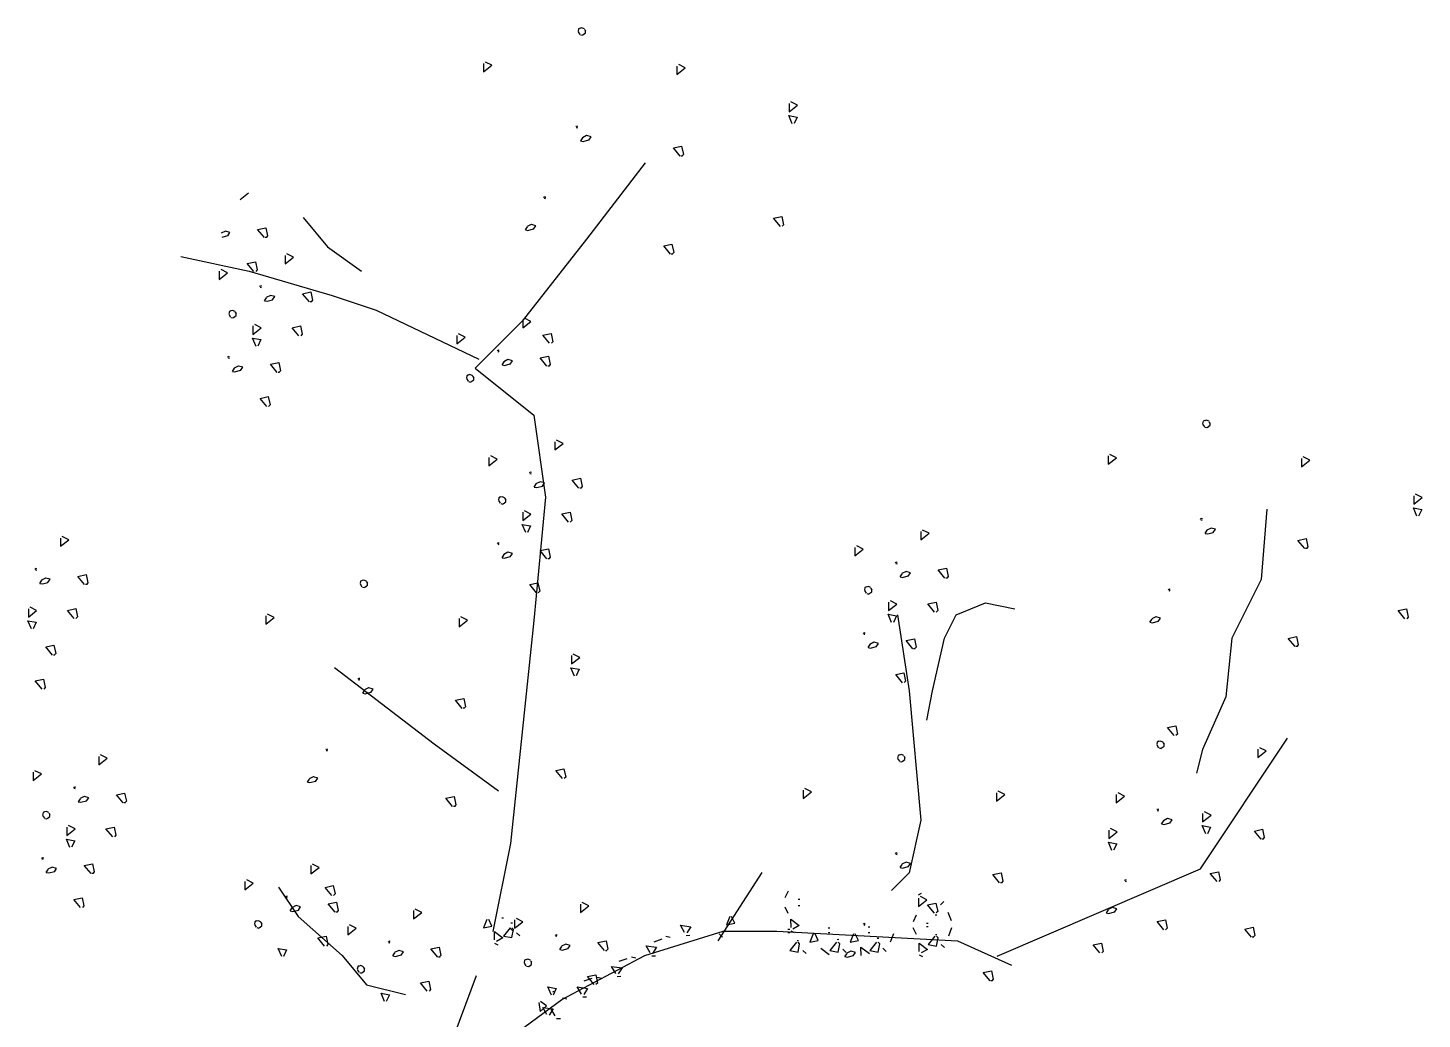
# Model space of a CAD drawing. Extents: x -1.78 to 1.64, y 0 to 4.33.
# Drawn here: x -0.104 to 1.635, y 2.911 to 4.147 of the extents above; entities that cross this region are included whole.
import ezdxf

# ---------------------------------------------------------------- set-up
doc = ezdxf.new("R2010")
doc.units = 0
doc.header["$MEASUREMENT"] = 0

msp = doc.modelspace()

# ---------------------------------------------------------------- linework, layer by layer
for p, q in [((0.5833, 4.1459), (0.5826, 4.1427)), ((0.5826, 4.1424), (0.5849, 4.1389)), ((0.5852, 4.1469), (0.5833, 4.1459)), ((0.5871, 4.1472), (0.5852, 4.1465)), ((0.5906, 4.1459), (0.5871, 4.1472)), ((0.5884, 4.1383), (0.5919, 4.1408)), ((0.5922, 4.1434), (0.5906, 4.1453)), ((0.5919, 4.1408), (0.5919, 4.1434)), ((0.5855, 4.1386), (0.588, 4.1379)), ((0.4753, 4.1005), (0.4671, 4.1046)), ((0.4649, 4.1027), (0.4649, 4.0923)), ((0.4649, 4.0923), (0.4753, 4.1005)), ((0.706, 4.0995), (0.706, 4.0891)), ((0.706, 4.0891), (0.7164, 4.0973)), ((0.7164, 4.0973), (0.7082, 4.1014)), ((0.846, 4.0529), (0.846, 4.0425)), ((0.8564, 4.0507), (0.8482, 4.0548)), ((0.8499, 4.0276), (0.8455, 4.0379)), ((0.8455, 4.0379), (0.856, 4.0359)), ((0.846, 4.0425), (0.8564, 4.0507)), ((0.856, 4.0359), (0.8521, 4.0277)), ((0.5804, 4.0245), (0.5798, 4.0236)), ((0.5804, 4.023), (0.582, 4.0226)), ((0.5823, 4.0242), (0.581, 4.0245)), ((0.582, 4.0233), (0.582, 4.0236)), ((0.588, 4.0099), (0.5855, 4.0061)), ((0.5858, 4.0061), (0.589, 4.0055)), ((0.5931, 4.0128), (0.588, 4.0102)), ((0.589, 4.0055), (0.596, 4.0074)), ((0.5988, 4.0112), (0.5934, 4.0128)), ((0.596, 4.0071), (0.5988, 4.0112)), ((0.7015, 3.9974), (0.7118, 3.9995)), ((0.71, 3.9872), (0.7015, 3.9974)), ((0.711, 3.9876), (0.7128, 3.9876)), ((0.7118, 3.9995), (0.714, 3.9892)), ((0.714, 3.9892), (0.7122, 3.9873)), ((0.6664, 3.979), (0.5933, 3.8838)), ((0.1612, 3.9332), (0.1716, 3.9413)), ((0.5404, 3.9364), (0.5397, 3.9354)), ((0.5404, 3.9348), (0.5419, 3.9345)), ((0.5423, 3.9361), (0.541, 3.9364)), ((0.5419, 3.9351), (0.5419, 3.9354)), ((0.183, 3.8957), (0.1933, 3.8979)), ((0.1914, 3.8856), (0.183, 3.8957)), ((0.1933, 3.8979), (0.1955, 3.8876)), ((0.2396, 3.9108), (0.27, 3.8742)), ((0.5191, 3.899), (0.5166, 3.8952)), ((0.5242, 3.9019), (0.5191, 3.8993)), ((0.5201, 3.8946), (0.527, 3.8965)), ((0.5299, 3.9003), (0.5245, 3.9019)), ((0.527, 3.8961), (0.5299, 3.9003)), ((0.8266, 3.9098), (0.8369, 3.9119)), ((0.835, 3.8996), (0.8266, 3.9098)), ((0.8369, 3.9119), (0.839, 3.9016)), ((0.839, 3.9016), (0.8372, 3.8997)), ((0.1428, 3.8936), (0.1377, 3.8911)), ((0.1387, 3.8863), (0.1457, 3.8882)), ((0.1485, 3.892), (0.1431, 3.8936)), ((0.1457, 3.8879), (0.1485, 3.892)), ((0.1924, 3.886), (0.1943, 3.886)), ((0.1955, 3.8876), (0.1936, 3.8856)), ((0.5933, 3.8838), (0.5128, 3.7813)), ((0.5169, 3.8952), (0.5201, 3.8946)), ((0.0873, 3.862), (0.1726, 3.8437)), ((0.2173, 3.8634), (0.2173, 3.853)), ((0.2173, 3.853), (0.2276, 3.8612)), ((0.2276, 3.8612), (0.2195, 3.8653)), ((0.27, 3.8742), (0.3127, 3.8437)), ((0.6895, 3.8751), (0.6998, 3.8772)), ((0.6979, 3.8649), (0.6895, 3.8751)), ((0.6989, 3.8653), (0.7008, 3.8653)), ((0.6998, 3.8772), (0.702, 3.8669)), ((0.702, 3.8669), (0.7001, 3.865)), ((0.1352, 3.8437), (0.1352, 3.8333)), ((0.1456, 3.8415), (0.1374, 3.8456)), ((0.17, 3.8533), (0.1803, 3.8555)), ((0.1784, 3.8432), (0.17, 3.8533)), ((0.1726, 3.8437), (0.2761, 3.8132)), ((0.1803, 3.8555), (0.1824, 3.8452)), ((0.1824, 3.8452), (0.1806, 3.8432)), ((0.1352, 3.8333), (0.1456, 3.8415)), ((0.1862, 3.8253), (0.1855, 3.8243)), ((0.1862, 3.8237), (0.1878, 3.8234)), ((0.1881, 3.825), (0.1868, 3.8253)), ((0.1878, 3.824), (0.1878, 3.8243)), ((0.1938, 3.8106), (0.1913, 3.8068)), ((0.1989, 3.8135), (0.1938, 3.811)), ((0.2046, 3.8119), (0.1992, 3.8135)), ((0.2017, 3.8078), (0.2046, 3.8119)), ((0.239, 3.8156), (0.2494, 3.8178)), ((0.2475, 3.8054), (0.239, 3.8156)), ((0.2494, 3.8178), (0.2515, 3.8074)), ((0.2761, 3.8132), (0.331, 3.7949)), ((0.1477, 3.7935), (0.147, 3.7903)), ((0.1496, 3.7944), (0.1477, 3.7935)), ((0.1515, 3.7947), (0.1496, 3.7941)), ((0.155, 3.7935), (0.1515, 3.7947)), ((0.1566, 3.7909), (0.155, 3.7928)), ((0.1916, 3.8068), (0.1947, 3.8062)), ((0.1947, 3.8062), (0.2017, 3.8081)), ((0.2485, 3.8059), (0.2504, 3.8059)), ((0.2515, 3.8074), (0.2497, 3.8055)), ((0.331, 3.7949), (0.4589, 3.734)), ((0.147, 3.79), (0.1493, 3.7865)), ((0.1499, 3.7861), (0.1524, 3.7855)), ((0.1527, 3.7858), (0.1562, 3.7884)), ((0.1562, 3.7884), (0.1562, 3.7909)), ((0.1772, 3.7753), (0.1772, 3.7649)), ((0.1876, 3.7731), (0.1794, 3.7772)), ((0.226, 3.7732), (0.2363, 3.7754)), ((0.2363, 3.7754), (0.2385, 3.765)), ((0.5128, 3.7813), (0.4543, 3.7227)), ((0.5136, 3.7833), (0.5136, 3.7729)), ((0.5136, 3.7729), (0.5239, 3.7811)), ((0.5239, 3.7811), (0.5158, 3.7852)), ((0.1811, 3.7499), (0.1767, 3.7602)), ((0.1767, 3.7602), (0.1871, 3.7583)), ((0.1772, 3.7649), (0.1876, 3.7731)), ((0.1871, 3.7583), (0.1833, 3.75)), ((0.2345, 3.763), (0.226, 3.7732)), ((0.2385, 3.765), (0.2367, 3.7631)), ((0.4315, 3.7636), (0.4315, 3.7532)), ((0.4315, 3.7532), (0.4418, 3.7613)), ((0.4418, 3.7613), (0.4337, 3.7654)), ((0.5388, 3.7639), (0.5491, 3.7661)), ((0.5472, 3.7537), (0.5388, 3.7639)), ((0.5491, 3.7661), (0.5513, 3.7557)), ((0.4825, 3.7451), (0.4818, 3.7442)), ((0.4825, 3.7435), (0.484, 3.7432)), ((0.4844, 3.7448), (0.4831, 3.7451)), ((0.484, 3.7439), (0.484, 3.7442)), ((0.5513, 3.7557), (0.5494, 3.7538)), ((0.1461, 3.7371), (0.1455, 3.7362)), ((0.1461, 3.7355), (0.1477, 3.7352)), ((0.148, 3.7368), (0.1468, 3.7371)), ((0.1477, 3.7359), (0.1477, 3.7362)), ((0.1538, 3.7225), (0.1512, 3.7187)), ((0.1588, 3.7254), (0.1538, 3.7228)), ((0.1646, 3.7238), (0.1592, 3.7254)), ((0.1617, 3.7196), (0.1646, 3.7238)), ((0.199, 3.7275), (0.2093, 3.7296)), ((0.2074, 3.7173), (0.199, 3.7275)), ((0.2093, 3.7296), (0.2115, 3.7193)), ((0.4543, 3.7227), (0.5274, 3.6642)), ((0.4901, 3.7305), (0.4875, 3.7267)), ((0.4879, 3.7267), (0.491, 3.7261)), ((0.4952, 3.7334), (0.4901, 3.7308)), ((0.491, 3.7261), (0.498, 3.728)), ((0.5009, 3.7318), (0.4955, 3.7334)), ((0.498, 3.7276), (0.5009, 3.7318)), ((0.5353, 3.7355), (0.5457, 3.7376)), ((0.5438, 3.7253), (0.5353, 3.7355)), ((0.5448, 3.7257), (0.5466, 3.7257)), ((0.5457, 3.7376), (0.5478, 3.7273)), ((0.5478, 3.7273), (0.546, 3.7254)), ((0.1515, 3.7187), (0.1547, 3.718)), ((0.1547, 3.718), (0.1617, 3.72)), ((0.2084, 3.7177), (0.2103, 3.7177)), ((0.2115, 3.7193), (0.2096, 3.7174)), ((0.444, 3.7133), (0.4433, 3.7101)), ((0.4433, 3.7098), (0.4455, 3.7063)), ((0.4459, 3.7143), (0.444, 3.7133)), ((0.4478, 3.7146), (0.4459, 3.714)), ((0.4462, 3.706), (0.4487, 3.7054)), ((0.4513, 3.7133), (0.4478, 3.7146)), ((0.449, 3.7057), (0.4525, 3.7082)), ((0.4529, 3.7108), (0.4513, 3.7127)), ((0.4525, 3.7082), (0.4525, 3.7108)), ((0.186, 3.685), (0.1963, 3.6872)), ((0.1963, 3.6872), (0.1985, 3.6769)), ((0.1944, 3.6749), (0.186, 3.685)), ((0.1985, 3.6769), (0.1966, 3.6749)), ((0.5274, 3.6642), (0.5421, 3.5617)), ((1.3623, 3.6564), (1.3616, 3.6533)), ((1.3616, 3.6529), (1.3639, 3.6494)), ((1.3642, 3.6574), (1.3623, 3.6564)), ((1.3661, 3.6577), (1.3642, 3.6571)), ((1.3696, 3.6564), (1.3661, 3.6577)), ((1.3712, 3.6539), (1.3696, 3.6558)), ((1.3709, 3.6514), (1.3709, 3.6539)), ((1.3645, 3.6491), (1.367, 3.6485)), ((1.3674, 3.6488), (1.3709, 3.6514)), ((0.5536, 3.631), (0.5536, 3.6207)), ((0.5536, 3.6207), (0.564, 3.6288)), ((0.564, 3.6288), (0.5558, 3.6329)), ((0.4715, 3.6113), (0.4715, 3.6009)), ((0.4715, 3.6009), (0.4819, 3.6091)), ((0.4819, 3.6091), (0.4737, 3.6132)), ((1.2439, 3.6132), (1.2439, 3.6028)), ((1.2439, 3.6028), (1.2542, 3.611)), ((1.2542, 3.611), (1.2461, 3.6151)), ((1.485, 3.61), (1.485, 3.5996)), ((1.485, 3.5996), (1.4954, 3.6078)), ((1.4954, 3.6078), (1.4872, 3.6119)), ((0.5225, 3.5929), (0.5219, 3.5919)), ((0.5225, 3.5913), (0.5241, 3.591)), ((0.5244, 3.5926), (0.5231, 3.5929)), ((0.5241, 3.5916), (0.5241, 3.5919)), ((0.5754, 3.5832), (0.5857, 3.5854)), ((0.5838, 3.5731), (0.5754, 3.5832)), ((0.5857, 3.5854), (0.5879, 3.5751)), ((0.5301, 3.5783), (0.5276, 3.5744)), ((0.5279, 3.5744), (0.5311, 3.5738)), ((0.5352, 3.5811), (0.5301, 3.5786)), ((0.5311, 3.5738), (0.5381, 3.5757)), ((0.5409, 3.5795), (0.5355, 3.5811)), ((0.5381, 3.5754), (0.5409, 3.5795)), ((0.5848, 3.5735), (0.5867, 3.5735)), ((0.5879, 3.5751), (0.586, 3.5731)), ((1.6354, 3.5613), (1.6272, 3.5654)), ((0.484, 3.5611), (0.4834, 3.5579)), ((0.4834, 3.5576), (0.4856, 3.5541)), ((0.4859, 3.562), (0.484, 3.5611)), ((0.4878, 3.5623), (0.4859, 3.5617)), ((0.4862, 3.5538), (0.4888, 3.5531)), ((0.4913, 3.5611), (0.4878, 3.5623)), ((0.4891, 3.5534), (0.4926, 3.556)), ((0.4929, 3.5585), (0.4913, 3.5604)), ((0.4926, 3.556), (0.4926, 3.5585)), ((0.5421, 3.5617), (0.5274, 3.4079)), ((1.6289, 3.5381), (1.6245, 3.5484)), ((1.6245, 3.5484), (1.6349, 3.5465)), ((1.625, 3.5635), (1.625, 3.5531)), ((1.625, 3.5531), (1.6354, 3.5613)), ((0.5136, 3.5429), (0.5136, 3.5325)), ((0.5136, 3.5325), (0.5239, 3.5407)), ((0.5239, 3.5407), (0.5158, 3.5448)), ((0.5624, 3.5408), (0.5727, 3.543)), ((0.5708, 3.5306), (0.5624, 3.5408)), ((0.5727, 3.543), (0.5748, 3.5326)), ((0.5748, 3.5326), (0.573, 3.5307)), ((1.3594, 3.5351), (1.3587, 3.5341)), ((1.3594, 3.5335), (1.361, 3.5332)), ((1.3613, 3.5348), (1.36, 3.5351)), ((1.361, 3.5338), (1.361, 3.5341)), ((1.4419, 3.547), (1.4346, 3.4592)), ((1.6349, 3.5465), (1.6311, 3.5382)), ((-0.0526, 3.5086), (-0.0608, 3.5127)), ((0.5174, 3.5176), (0.513, 3.5278)), ((0.513, 3.5278), (0.5235, 3.5259)), ((0.5235, 3.5259), (0.5196, 3.5176)), ((1.01, 3.5189), (1.01, 3.5085)), ((1.01, 3.5085), (1.0204, 3.5167)), ((1.0204, 3.5167), (1.0123, 3.5207)), ((1.367, 3.5205), (1.3645, 3.5166)), ((1.3648, 3.5166), (1.368, 3.516)), ((1.3721, 3.5233), (1.367, 3.5208)), ((1.368, 3.516), (1.375, 3.5179)), ((1.3778, 3.5217), (1.3724, 3.5233)), ((1.375, 3.5176), (1.3778, 3.5217)), ((-0.063, 3.5108), (-0.063, 3.5005)), ((-0.063, 3.5005), (-0.0526, 3.5086)), ((0.4825, 3.5047), (0.4818, 3.5038)), ((0.4825, 3.5032), (0.484, 3.5028)), ((0.4844, 3.5044), (0.4831, 3.5047)), ((0.484, 3.5035), (0.484, 3.5038)), ((0.5353, 3.4951), (0.5457, 3.4972)), ((0.5457, 3.4972), (0.5478, 3.4869)), ((0.928, 3.4991), (0.928, 3.4887)), ((0.928, 3.4887), (0.9383, 3.4969)), ((0.9383, 3.4969), (0.9302, 3.501)), ((1.4805, 3.5079), (1.4908, 3.5101)), ((1.489, 3.4977), (1.4805, 3.5079)), ((1.4899, 3.4982), (1.4918, 3.4982)), ((1.4908, 3.5101), (1.493, 3.4997)), ((1.493, 3.4997), (1.4912, 3.4978)), ((0.4901, 3.4901), (0.4875, 3.4863)), ((0.4879, 3.4863), (0.491, 3.4857)), ((0.4952, 3.493), (0.4901, 3.4904)), ((0.491, 3.4857), (0.498, 3.4876)), ((0.5009, 3.4914), (0.4955, 3.493)), ((0.498, 3.4873), (0.5009, 3.4914)), ((0.5438, 3.4849), (0.5353, 3.4951)), ((0.5448, 3.4853), (0.5466, 3.4853)), ((0.5478, 3.4869), (0.546, 3.485)), ((0.9789, 3.4807), (0.9783, 3.4798)), ((0.9789, 3.4791), (0.9805, 3.4788)), ((0.9808, 3.4804), (0.9796, 3.4807)), ((0.9805, 3.4794), (0.9805, 3.4798)), ((-0.0941, 3.4727), (-0.0947, 3.4717)), ((-0.0941, 3.4711), (-0.0925, 3.4708)), ((-0.0922, 3.4724), (-0.0935, 3.4727)), ((-0.0925, 3.4714), (-0.0925, 3.4717)), ((-0.0814, 3.4609), (-0.0865, 3.4584)), ((-0.0757, 3.4593), (-0.0811, 3.4609)), ((-0.0412, 3.463), (-0.0309, 3.4652)), ((-0.0328, 3.4529), (-0.0412, 3.463)), ((-0.0309, 3.4652), (-0.0288, 3.4549)), ((0.9866, 3.4661), (0.984, 3.4623)), ((0.9843, 3.4623), (0.9875, 3.4616)), ((0.9917, 3.4689), (0.9866, 3.4664)), ((0.9875, 3.4616), (0.9945, 3.4635)), ((0.9974, 3.4673), (0.992, 3.4689)), ((0.9945, 3.4632), (0.9974, 3.4673)), ((1.0318, 3.471), (1.0421, 3.4732)), ((1.0403, 3.4609), (1.0318, 3.471)), ((1.0412, 3.4613), (1.0431, 3.4613)), ((1.0421, 3.4732), (1.0443, 3.4629)), ((1.0443, 3.4629), (1.0425, 3.4609)), ((-0.0865, 3.4581), (-0.089, 3.4542)), ((-0.0887, 3.4542), (-0.0855, 3.4536)), ((-0.0855, 3.4536), (-0.0785, 3.4555)), ((-0.0785, 3.4552), (-0.0757, 3.4593)), ((-0.0318, 3.4533), (-0.0299, 3.4533)), ((-0.0288, 3.4549), (-0.0306, 3.4529)), ((0.3115, 3.457), (0.3109, 3.4539)), ((0.3109, 3.4535), (0.3131, 3.45)), ((0.3134, 3.458), (0.3115, 3.457)), ((0.3154, 3.4583), (0.3134, 3.4577)), ((0.3138, 3.4497), (0.3163, 3.4491)), ((0.3189, 3.457), (0.3154, 3.4583)), ((0.3166, 3.4494), (0.3201, 3.4519)), ((0.3204, 3.4545), (0.3189, 3.4564)), ((0.3201, 3.4519), (0.3201, 3.4545)), ((0.5223, 3.4527), (0.5326, 3.4548)), ((0.5308, 3.4425), (0.5223, 3.4527)), ((0.5326, 3.4548), (0.5348, 3.4445)), ((0.5348, 3.4445), (0.533, 3.4426)), ((0.9404, 3.4489), (0.9398, 3.4457)), ((0.9398, 3.4454), (0.942, 3.4419)), ((0.9423, 3.4498), (0.9404, 3.4489)), ((0.9443, 3.4502), (0.9423, 3.4495)), ((0.9477, 3.4489), (0.9443, 3.4502)), ((0.9455, 3.4413), (0.949, 3.4438)), ((0.9493, 3.4463), (0.9477, 3.4483)), ((0.949, 3.4438), (0.949, 3.4463)), ((1.3193, 3.4469), (1.3187, 3.446)), ((1.3193, 3.4454), (1.3209, 3.445)), ((1.3212, 3.4466), (1.32, 3.4469)), ((1.3209, 3.4457), (1.3209, 3.446)), ((1.4346, 3.4592), (1.398, 3.386)), ((0.9427, 3.4416), (0.9452, 3.4409)), ((0.97, 3.4307), (0.97, 3.4203)), ((0.97, 3.4203), (0.9804, 3.4285)), ((0.9804, 3.4285), (0.9722, 3.4326)), ((1.0188, 3.4286), (1.0291, 3.4308)), ((1.0272, 3.4185), (1.0188, 3.4286)), ((1.0291, 3.4308), (1.0313, 3.4205)), ((1.0542, 3.4152), (1.0908, 3.4299)), ((1.0908, 3.4299), (1.1273, 3.4226)), ((-0.103, 3.4227), (-0.103, 3.4123)), ((-0.103, 3.4123), (-0.0927, 3.4205)), ((-0.0927, 3.4205), (-0.1008, 3.4246)), ((-0.0543, 3.4206), (-0.0439, 3.4228)), ((-0.0458, 3.4104), (-0.0543, 3.4206)), ((-0.0439, 3.4228), (-0.0418, 3.4124)), ((-0.0418, 3.4124), (-0.0436, 3.4105)), ((0.1931, 3.4138), (0.1931, 3.4034)), ((0.1931, 3.4034), (0.2035, 3.4116)), ((0.2035, 3.4116), (0.1953, 3.4157)), ((0.4343, 3.4106), (0.4343, 3.4002)), ((0.4343, 3.4002), (0.4446, 3.4084)), ((0.4446, 3.4084), (0.4365, 3.4125)), ((0.9738, 3.4054), (0.9695, 3.4157)), ((0.9695, 3.4157), (0.9799, 3.4137)), ((0.9799, 3.4137), (0.9761, 3.4054)), ((0.981, 3.4152), (0.9957, 3.3201)), ((1.0313, 3.4205), (1.0294, 3.4185)), ((1.0395, 3.386), (1.0542, 3.4152)), ((1.2981, 3.4095), (1.2955, 3.4057)), ((1.3032, 3.4124), (1.2981, 3.4099)), ((1.3089, 3.4108), (1.3035, 3.4124)), ((1.306, 3.4067), (1.3089, 3.4108)), ((1.6056, 3.4203), (1.6159, 3.4225)), ((1.614, 3.4101), (1.6056, 3.4203)), ((1.6159, 3.4225), (1.618, 3.4121)), ((1.618, 3.4121), (1.6162, 3.4102)), ((-0.0992, 3.3974), (-0.1036, 3.4076)), ((-0.1036, 3.4076), (-0.0931, 3.4057)), ((-0.0931, 3.4057), (-0.097, 3.3974)), ((0.5274, 3.4079), (0.4982, 3.1297)), ((0.9389, 3.3926), (0.9383, 3.3916)), ((0.9408, 3.3922), (0.9395, 3.3926)), ((0.9405, 3.3913), (0.9405, 3.3916)), ((1.2959, 3.4057), (1.299, 3.4051)), ((1.299, 3.4051), (1.306, 3.407)), ((-0.0813, 3.3749), (-0.071, 3.377)), ((-0.0728, 3.3647), (-0.0813, 3.3749)), ((-0.071, 3.377), (-0.0688, 3.3667)), ((0.9389, 3.391), (0.9405, 3.3907)), ((0.9465, 3.3779), (0.944, 3.3741)), ((0.9443, 3.3741), (0.9475, 3.3735)), ((0.9516, 3.3808), (0.9465, 3.3782)), ((0.9475, 3.3735), (0.9545, 3.3754)), ((0.9573, 3.3792), (0.9519, 3.3808)), ((0.9545, 3.3751), (0.9573, 3.3792)), ((0.9918, 3.3829), (1.0021, 3.3851)), ((1.0002, 3.3727), (0.9918, 3.3829)), ((1.0021, 3.3851), (1.0043, 3.3747)), ((1.0043, 3.3747), (1.0024, 3.3728)), ((1.0249, 3.3201), (1.0395, 3.386)), ((1.398, 3.386), (1.3907, 3.3127)), ((1.4685, 3.3856), (1.4788, 3.3878)), ((1.4769, 3.3754), (1.4685, 3.3856)), ((1.4779, 3.3759), (1.4798, 3.3759)), ((1.4788, 3.3878), (1.481, 3.3774)), ((1.481, 3.3774), (1.4791, 3.3755)), ((-0.0718, 3.3651), (-0.07, 3.3651)), ((-0.0688, 3.3667), (-0.0706, 3.3648)), ((0.5743, 3.3641), (0.5743, 3.3537)), ((0.5743, 3.3537), (0.5847, 3.3619)), ((0.5847, 3.3619), (0.5765, 3.366)), ((1.0012, 3.3732), (1.0031, 3.3732)), ((0.2787, 3.3493), (0.4031, 3.2542)), ((0.5781, 3.3387), (0.5738, 3.349)), ((0.5738, 3.349), (0.5842, 3.3471)), ((0.5842, 3.3471), (0.5803, 3.3388)), ((0.9788, 3.3405), (0.9891, 3.3426)), ((0.9872, 3.3303), (0.9788, 3.3405)), ((0.9891, 3.3426), (0.9912, 3.3323)), ((-0.0943, 3.3325), (-0.084, 3.3346)), ((-0.0858, 3.3223), (-0.0943, 3.3325)), ((-0.084, 3.3346), (-0.0818, 3.3243)), ((-0.0818, 3.3243), (-0.0836, 3.3224)), ((0.3086, 3.3357), (0.308, 3.3347)), ((0.3086, 3.3341), (0.3102, 3.3338)), ((0.3106, 3.3354), (0.3093, 3.3357)), ((0.3102, 3.3344), (0.3102, 3.3347)), ((0.3214, 3.3239), (0.3163, 3.3214)), ((0.3271, 3.3223), (0.3217, 3.3239)), ((0.3242, 3.3182), (0.3271, 3.3223)), ((0.9912, 3.3323), (0.9894, 3.3304)), ((0.3163, 3.3211), (0.3137, 3.3172)), ((0.3141, 3.3172), (0.3172, 3.3166)), ((0.3172, 3.3166), (0.3242, 3.3185)), ((0.4298, 3.3085), (0.4401, 3.3107)), ((0.4382, 3.2983), (0.4298, 3.3085)), ((0.4401, 3.3107), (0.4423, 3.3003)), ((0.9957, 3.3201), (1.0103, 3.159)), ((1.0176, 3.2835), (1.0249, 3.3201)), ((1.3907, 3.3127), (1.3615, 3.2469)), ((0.4392, 3.2988), (0.4411, 3.2988)), ((0.4423, 3.3003), (0.4404, 3.2984)), ((1.3178, 3.2745), (1.3281, 3.2766)), ((1.3262, 3.2643), (1.3178, 3.2745)), ((1.3281, 3.2766), (1.3303, 3.2663)), ((0.4031, 3.2542), (0.4835, 3.1956)), ((1.305, 3.2563), (1.3044, 3.2531)), ((1.3044, 3.2528), (1.3066, 3.2493)), ((1.3069, 3.2573), (1.305, 3.2563)), ((1.3088, 3.2576), (1.3069, 3.2569)), ((1.3123, 3.2563), (1.3088, 3.2576)), ((1.3139, 3.2538), (1.3123, 3.2557)), ((1.3136, 3.2512), (1.3136, 3.2538)), ((1.3303, 3.2663), (1.3284, 3.2643)), ((1.359, 3.098), (1.4677, 3.2611)), ((-0.015, 3.2384), (-0.015, 3.228)), ((-0.015, 3.228), (-0.0046, 3.2362)), ((-0.0046, 3.2362), (-0.0128, 3.2403)), ((0.2686, 3.2475), (0.268, 3.2466)), ((0.2686, 3.2459), (0.2702, 3.2456)), ((0.2705, 3.2472), (0.2692, 3.2475)), ((0.2702, 3.2463), (0.2702, 3.2466)), ((0.9818, 3.2395), (0.9812, 3.2363)), ((0.9812, 3.236), (0.9834, 3.2325)), ((0.9837, 3.2404), (0.9818, 3.2395)), ((0.9856, 3.2408), (0.9837, 3.2401)), ((0.9891, 3.2395), (0.9856, 3.2408)), ((0.9907, 3.237), (0.9891, 3.2389)), ((0.9904, 3.2344), (0.9904, 3.237)), ((1.3073, 3.249), (1.3098, 3.2484)), ((1.3101, 3.2487), (1.3136, 3.2512)), ((1.3615, 3.2469), (1.3541, 3.2176)), ((1.4307, 3.2475), (1.4307, 3.2371)), ((1.4307, 3.2371), (1.441, 3.2453)), ((1.441, 3.2453), (1.4329, 3.2493)), ((-0.0971, 3.2187), (-0.0971, 3.2083)), ((-0.0867, 3.2165), (-0.0949, 3.2205)), ((0.5548, 3.2209), (0.5651, 3.2231)), ((0.5633, 3.2107), (0.5548, 3.2209)), ((0.5651, 3.2231), (0.5673, 3.2127)), ((0.9841, 3.2322), (0.9866, 3.2315)), ((0.9869, 3.2319), (0.9904, 3.2344)), ((-0.0971, 3.2083), (-0.0867, 3.2165)), ((-0.0461, 3.2002), (-0.0467, 3.1993)), ((-0.0442, 3.1999), (-0.0454, 3.2002)), ((0.2474, 3.2101), (0.2448, 3.2063)), ((0.2451, 3.2063), (0.2483, 3.2057)), ((0.2524, 3.213), (0.2474, 3.2105)), ((0.2483, 3.2057), (0.2553, 3.2076)), ((0.2582, 3.2114), (0.2528, 3.213)), ((0.2553, 3.2073), (0.2582, 3.2114)), ((0.5673, 3.2127), (0.5655, 3.2108)), ((-0.0461, 3.1987), (-0.0445, 3.1983)), ((-0.0445, 3.199), (-0.0445, 3.1993)), ((-0.0384, 3.1856), (-0.041, 3.1818)), ((-0.0333, 3.1885), (-0.0384, 3.1859)), ((-0.0375, 3.1812), (-0.0305, 3.1831)), ((-0.0276, 3.1869), (-0.033, 3.1885)), ((-0.0305, 3.1828), (-0.0276, 3.1869)), ((0.0068, 3.1906), (0.0171, 3.1927)), ((0.0153, 3.1804), (0.0068, 3.1906)), ((0.0171, 3.1927), (0.0193, 3.1824)), ((0.0193, 3.1824), (0.0175, 3.1805)), ((0.4177, 3.1862), (0.4281, 3.1884)), ((0.4262, 3.176), (0.4177, 3.1862)), ((0.4281, 3.1884), (0.4302, 3.178)), ((0.8634, 3.1963), (0.8634, 3.1859)), ((0.8634, 3.1859), (0.8738, 3.1941)), ((0.8738, 3.1941), (0.8656, 3.1982)), ((1.1046, 3.1931), (1.1046, 3.1827)), ((1.1046, 3.1827), (1.1149, 3.1909)), ((1.1149, 3.1909), (1.1068, 3.195)), ((1.254, 3.1909), (1.254, 3.1806)), ((1.254, 3.1806), (1.2644, 3.1887)), ((1.2644, 3.1887), (1.2562, 3.1928)), ((-0.0846, 3.1684), (-0.0852, 3.1652)), ((-0.0852, 3.1649), (-0.083, 3.1614)), ((-0.0827, 3.1694), (-0.0846, 3.1684)), ((-0.0807, 3.1697), (-0.0827, 3.1691)), ((-0.0773, 3.1684), (-0.0807, 3.1697)), ((-0.0757, 3.1659), (-0.0773, 3.1678)), ((-0.076, 3.1633), (-0.076, 3.1659)), ((-0.0407, 3.1818), (-0.0375, 3.1812)), ((0.0162, 3.1808), (0.0181, 3.1808)), ((0.4272, 3.1765), (0.4291, 3.1765)), ((0.4302, 3.178), (0.4284, 3.1761)), ((1.305, 3.1725), (1.3044, 3.1716)), ((1.305, 3.1709), (1.3066, 3.1706)), ((1.3069, 3.1722), (1.3057, 3.1725)), ((1.3066, 3.1713), (1.3066, 3.1716)), ((1.3617, 3.1672), (1.3617, 3.1568)), ((1.3617, 3.1568), (1.3721, 3.165)), ((1.3721, 3.165), (1.3639, 3.1691)), ((-0.0823, 3.1611), (-0.0798, 3.1605)), ((-0.0795, 3.1608), (-0.076, 3.1633)), ((-0.055, 3.1503), (-0.055, 3.1399)), ((-0.055, 3.1399), (-0.0446, 3.148)), ((-0.0446, 3.148), (-0.0528, 3.1521)), ((-0.0062, 3.1482), (0.0041, 3.1503)), ((0.0022, 3.138), (-0.0062, 3.1482)), ((0.0041, 3.1503), (0.0063, 3.14)), ((1.0103, 3.159), (0.9957, 3.0931)), ((1.255, 3.1443), (1.2468, 3.1484)), ((1.3127, 3.1579), (1.3101, 3.1541)), ((1.3104, 3.1541), (1.3136, 3.1534)), ((1.3177, 3.1608), (1.3127, 3.1582)), ((1.3136, 3.1534), (1.3206, 3.1554)), ((1.3235, 3.1592), (1.3181, 3.1608)), ((1.3206, 3.155), (1.3235, 3.1592)), ((1.3656, 3.1419), (1.3612, 3.1521)), ((1.3612, 3.1521), (1.3716, 3.1502)), ((1.3716, 3.1502), (1.3678, 3.1419)), ((-0.0512, 3.1249), (-0.0555, 3.1352)), ((-0.0555, 3.1352), (-0.0451, 3.1333)), ((-0.0451, 3.1333), (-0.049, 3.125)), ((0.0063, 3.14), (0.0044, 3.1381)), ((1.2484, 3.1212), (1.2441, 3.1315)), ((1.2441, 3.1315), (1.2545, 3.1295)), ((1.2446, 3.1465), (1.2446, 3.1361)), ((1.2446, 3.1361), (1.255, 3.1443)), ((1.4262, 3.1453), (1.4365, 3.1475)), ((1.4346, 3.1352), (1.4262, 3.1453)), ((1.4356, 3.1356), (1.4375, 3.1356)), ((1.4365, 3.1475), (1.4386, 3.1372)), ((1.4386, 3.1372), (1.4368, 3.1352)), ((0.4982, 3.1297), (0.4762, 3.0199)), ((0.9789, 3.1181), (0.9783, 3.1172)), ((0.9789, 3.1166), (0.9805, 3.1162)), ((0.9808, 3.1178), (0.9796, 3.1181)), ((0.9805, 3.1169), (0.9805, 3.1172)), ((1.2545, 3.1295), (1.2506, 3.1213)), ((-0.0861, 3.1121), (-0.0867, 3.1111)), ((-0.0861, 3.1105), (-0.0845, 3.1102)), ((-0.0842, 3.1118), (-0.0855, 3.1121)), ((-0.0845, 3.1108), (-0.0845, 3.1111)), ((-0.0785, 3.0975), (-0.081, 3.0937)), ((-0.0734, 3.1003), (-0.0785, 3.0978)), ((-0.0677, 3.0987), (-0.0731, 3.1003)), ((-0.0705, 3.0946), (-0.0677, 3.0987)), ((-0.0332, 3.1024), (-0.0229, 3.1046)), ((-0.0248, 3.0923), (-0.0332, 3.1024)), ((-0.0229, 3.1046), (-0.0207, 3.0943)), ((0.2493, 3.1022), (0.2493, 3.0918)), ((0.2493, 3.0918), (0.2597, 3.1)), ((0.2597, 3.1), (0.2515, 3.1041)), ((0.9866, 3.1035), (0.984, 3.0997)), ((0.9843, 3.0997), (0.9875, 3.0991)), ((0.9917, 3.1064), (0.9866, 3.1038)), ((0.9875, 3.0991), (0.9945, 3.101)), ((0.9974, 3.1048), (0.992, 3.1064)), ((0.9945, 3.1007), (0.9974, 3.1048)), ((1.1054, 2.9892), (1.359, 3.098)), ((-0.0807, 3.0937), (-0.0775, 3.093)), ((-0.0775, 3.093), (-0.0705, 3.0949)), ((-0.0238, 3.0927), (-0.0219, 3.0927)), ((-0.0207, 3.0943), (-0.0226, 3.0923)), ((0.1672, 3.0824), (0.1672, 3.0721)), ((0.1672, 3.0721), (0.1776, 3.0802)), ((0.1776, 3.0802), (0.1694, 3.0843)), ((0.7575, 3.0084), (0.8123, 3.0938)), ((0.9957, 3.0931), (0.9737, 3.0712)), ((1.1001, 3.091), (1.1104, 3.0931)), ((1.1085, 3.0808), (1.1001, 3.091)), ((1.1095, 3.0812), (1.1114, 3.0812)), ((1.1104, 3.0931), (1.1126, 3.0828)), ((1.1126, 3.0828), (1.1107, 3.0809)), ((1.265, 3.0844), (1.2644, 3.0834)), ((1.265, 3.0828), (1.2666, 3.0825)), ((1.2669, 3.0841), (1.2656, 3.0844)), ((1.2666, 3.0831), (1.2666, 3.0834)), ((1.3711, 3.0924), (1.3815, 3.0946)), ((1.3796, 3.0823), (1.3711, 3.0924)), ((1.3815, 3.0946), (1.3836, 3.0843)), ((1.3836, 3.0843), (1.3818, 3.0823)), ((-0.0462, 3.06), (-0.0359, 3.0622)), ((-0.0359, 3.0622), (-0.0338, 3.0519)), ((0.2091, 3.0755), (0.2335, 3.0389)), ((0.2182, 3.064), (0.2176, 3.0631)), ((0.2182, 3.0624), (0.2198, 3.0621)), ((0.2201, 3.0637), (0.2188, 3.064)), ((0.2198, 3.0628), (0.2198, 3.0631)), ((0.2671, 3.075), (0.2774, 3.0772)), ((0.2755, 3.0649), (0.2671, 3.075)), ((0.2774, 3.0772), (0.2795, 3.0669)), ((0.2795, 3.0669), (0.2777, 3.0649)), ((0.8446, 3.0702), (0.8407, 3.0619)), ((1.0071, 3.0657), (1.0112, 3.0679)), ((1.0074, 3.0616), (1.0074, 3.0512)), ((1.0178, 3.0594), (1.0096, 3.0635)), ((-0.0378, 3.0499), (-0.0462, 3.06)), ((-0.0338, 3.0519), (-0.0356, 3.0499)), ((0.2258, 3.0494), (0.2233, 3.0456)), ((0.2236, 3.0456), (0.2268, 3.0449)), ((0.2309, 3.0523), (0.2258, 3.0497)), ((0.2268, 3.0449), (0.2338, 3.0468)), ((0.2366, 3.0507), (0.2312, 3.0523)), ((0.2338, 3.0465), (0.2366, 3.0507)), ((0.2711, 3.0544), (0.2814, 3.0565)), ((0.2795, 3.0442), (0.2711, 3.0544)), ((0.2805, 3.0446), (0.2824, 3.0446)), ((0.2814, 3.0565), (0.2836, 3.0462)), ((0.2836, 3.0462), (0.2817, 3.0442)), ((0.3774, 3.0461), (0.3774, 3.0357)), ((0.3774, 3.0357), (0.3878, 3.0439)), ((0.3878, 3.0439), (0.3796, 3.048)), ((0.5856, 3.0541), (0.5856, 3.0437)), ((0.5856, 3.0437), (0.596, 3.0519)), ((0.596, 3.0519), (0.5878, 3.056)), ((0.8449, 3.0423), (0.8409, 3.0505)), ((0.8571, 3.0605), (0.8593, 3.0605)), ((0.8572, 3.0524), (0.8594, 3.0524)), ((1.0074, 3.0512), (1.0178, 3.0594)), ((1.0187, 3.0532), (1.029, 3.0554)), ((1.0271, 3.043), (1.0187, 3.0532)), ((1.029, 3.0554), (1.0312, 3.045)), ((1.0312, 3.045), (1.0293, 3.0431)), ((1.0347, 3.0534), (1.0388, 3.0575)), ((1.0485, 3.0332), (1.0441, 3.0435)), ((1.2437, 3.047), (1.2412, 3.0432)), ((1.2488, 3.0498), (1.2437, 3.0473)), ((1.2447, 3.0425), (1.2517, 3.0444)), ((1.2545, 3.0483), (1.2491, 3.0498)), ((1.2517, 3.0441), (1.2545, 3.0483)), ((0.1797, 3.0322), (0.1791, 3.029)), ((0.1791, 3.0287), (0.1813, 3.0252)), ((0.1816, 3.0332), (0.1797, 3.0322)), ((0.1835, 3.0335), (0.1816, 3.0328)), ((0.187, 3.0322), (0.1835, 3.0335)), ((0.1848, 3.0246), (0.1883, 3.0271)), ((0.1886, 3.0297), (0.187, 3.0316)), ((0.1883, 3.0271), (0.1883, 3.0297)), ((0.2335, 3.0389), (0.2883, 2.9902)), ((0.2953, 3.0263), (0.2953, 3.016)), ((0.3057, 3.0241), (0.2975, 3.0282)), ((0.469, 3.035), (0.4649, 3.0246)), ((0.4649, 3.0246), (0.4753, 3.0268)), ((0.4753, 3.0268), (0.4712, 3.035)), ((0.4876, 3.0369), (0.4898, 3.0369)), ((0.4988, 3.0308), (0.5007, 3.0309)), ((0.5035, 3.0344), (0.5035, 3.024)), ((0.5035, 3.024), (0.5139, 3.0322)), ((0.5139, 3.0322), (0.5057, 3.0362)), ((0.7103, 3.0277), (0.7234, 3.026)), ((0.7156, 3.0188), (0.7103, 3.0277)), ((0.7234, 3.026), (0.7185, 3.0183)), ((0.7718, 3.0387), (0.7677, 3.0283)), ((0.7677, 3.0283), (0.7781, 3.0305)), ((0.7781, 3.0305), (0.774, 3.0387)), ((0.848, 3.0354), (0.8586, 3.0274)), ((0.8483, 3.025), (0.848, 3.0354)), ((0.8586, 3.0274), (0.8505, 3.0231)), ((0.9389, 3.03), (0.9383, 3.029)), ((0.9389, 3.0284), (0.9405, 3.0281)), ((0.9408, 3.0297), (0.9395, 3.03)), ((0.9405, 3.0287), (0.9405, 3.029)), ((1.0045, 3.0402), (1.0007, 3.032)), ((1.0171, 3.0305), (1.0193, 3.0306)), ((1.0171, 3.0264), (1.0193, 3.0264)), ((1.0281, 3.0408), (1.03, 3.0408)), ((1.2415, 3.0432), (1.2447, 3.0425)), ((1.3048, 3.0323), (1.3152, 3.0345)), ((1.3133, 3.0221), (1.3048, 3.0323)), ((1.3152, 3.0345), (1.3173, 3.0241)), ((0.1819, 3.0249), (0.1845, 3.0243)), ((0.2581, 3.0119), (0.2684, 3.0141)), ((0.2665, 3.0018), (0.2581, 3.0119)), ((0.2684, 3.0141), (0.2705, 3.0038)), ((0.2953, 3.016), (0.3057, 3.0241)), ((0.4784, 3.0199), (0.489, 3.012)), ((0.4786, 3.0095), (0.4784, 3.0199)), ((0.489, 3.012), (0.4809, 3.0077)), ((0.4979, 3.0246), (0.4898, 3.0142)), ((0.4898, 3.0142), (0.5001, 3.0124)), ((0.4975, 3.0246), (0.5017, 3.0206)), ((0.502, 3.0227), (0.5001, 3.0246)), ((0.5001, 3.0124), (0.502, 3.0227)), ((0.5058, 3.0184), (0.51, 3.0144)), ((0.5545, 3.0159), (0.5539, 3.015)), ((0.5545, 3.0144), (0.5561, 3.014)), ((0.5564, 3.0156), (0.5552, 3.0159)), ((0.5561, 3.0147), (0.5561, 3.015)), ((0.6074, 3.0063), (0.6177, 3.0084)), ((0.6177, 3.0084), (0.6199, 2.9981)), ((0.6661, 2.9902), (0.7636, 3.0206)), ((0.6774, 3.0073), (0.6874, 3.0107)), ((0.692, 3.0142), (0.6976, 3.0128)), ((0.7175, 3.0151), (0.7221, 3.0153)), ((0.7587, 3.0169), (0.7629, 3.0129)), ((0.7636, 3.0206), (0.8306, 3.0206)), ((0.8306, 3.0206), (1.056, 3.0084)), ((0.8445, 3.0231), (0.8467, 3.0231)), ((0.8445, 3.0189), (0.8467, 3.0189)), ((0.8481, 3.0209), (0.8522, 3.0188)), ((0.8559, 3.0089), (0.8578, 3.0089)), ((0.876, 3.017), (0.8719, 3.0067)), ((0.8719, 3.0067), (0.8823, 3.0089)), ((0.8823, 3.0089), (0.8782, 3.017)), ((0.8945, 3.0244), (0.8967, 3.0245)), ((0.8945, 3.0189), (0.8967, 3.0189)), ((0.9059, 3.0102), (0.9077, 3.0103)), ((0.926, 3.017), (0.9219, 3.0067)), ((0.9219, 3.0067), (0.9323, 3.0089)), ((0.9323, 3.0089), (0.9282, 3.017)), ((0.9444, 3.0257), (0.9466, 3.0258)), ((0.9445, 3.0189), (0.9467, 3.0189)), ((0.9558, 3.0115), (0.9577, 3.0116)), ((0.976, 3.017), (0.9719, 3.0067)), ((1.0049, 3.0163), (1.0008, 3.0245)), ((1.0275, 3.0141), (1.0193, 3.0037)), ((1.0285, 3.0163), (1.0303, 3.0164)), ((1.0316, 3.0122), (1.0297, 3.0141)), ((1.0297, 3.0018), (1.0316, 3.0122)), ((1.0486, 3.0245), (1.0445, 3.0141)), ((1.056, 3.0084), (1.1231, 2.978)), ((1.3173, 3.0241), (1.3155, 3.0222)), ((1.4141, 3.023), (1.4245, 3.0252)), ((1.4226, 3.0129), (1.4141, 3.023)), ((1.4236, 3.0133), (1.4254, 3.0133)), ((1.4245, 3.0252), (1.4266, 3.0149)), ((1.4266, 3.0149), (1.4248, 3.0129)), ((0.2131, 2.9887), (0.2087, 2.999)), ((0.2087, 2.999), (0.2192, 2.997)), ((0.2192, 2.997), (0.2153, 2.9888)), ((0.2705, 3.0038), (0.2687, 3.0018)), ((0.3463, 3.0079), (0.3457, 3.007)), ((0.3463, 3.0063), (0.3479, 3.006)), ((0.3482, 3.0076), (0.347, 3.0079)), ((0.3479, 3.0067), (0.3479, 3.007)), ((0.3539, 2.9933), (0.3514, 2.9895)), ((0.359, 2.9962), (0.3539, 2.9936)), ((0.3648, 2.9946), (0.3594, 2.9962)), ((0.3619, 2.9904), (0.3648, 2.9946)), ((0.3992, 2.9983), (0.4095, 3.0004)), ((0.4076, 2.9881), (0.3992, 2.9983)), ((0.4095, 3.0004), (0.4117, 2.9901)), ((0.4784, 3.0054), (0.4826, 3.0033)), ((0.5622, 3.0013), (0.5596, 2.9975)), ((0.5599, 2.9975), (0.5631, 2.9969)), ((0.5672, 3.0042), (0.5622, 3.0016)), ((0.5631, 2.9969), (0.5701, 2.9988)), ((0.573, 3.0026), (0.5676, 3.0042)), ((0.5701, 2.9985), (0.573, 3.0026)), ((0.6158, 2.9961), (0.6074, 3.0063)), ((0.6168, 2.9965), (0.6187, 2.9965)), ((0.6199, 2.9981), (0.618, 2.9962)), ((0.6674, 3.0021), (0.6805, 3.0004)), ((0.6727, 2.9932), (0.6674, 3.0021)), ((0.6805, 3.0004), (0.6756, 2.9927)), ((0.8549, 3.0067), (0.8467, 2.9963)), ((0.8467, 2.9963), (0.8571, 2.9944)), ((0.859, 3.0048), (0.8571, 3.0067)), ((0.8571, 2.9944), (0.859, 3.0048)), ((0.8628, 2.9965), (0.867, 2.9925)), ((0.8854, 2.9993), (0.896, 2.9914)), ((0.9049, 3.0067), (0.8967, 2.9963)), ((0.8967, 2.9963), (0.9071, 2.9944)), ((0.909, 3.0048), (0.9071, 3.0067)), ((0.9071, 2.9944), (0.909, 3.0048)), ((0.9128, 2.9978), (0.917, 2.9938)), ((0.9177, 2.9926), (0.9151, 2.9888)), ((0.9227, 2.9955), (0.9177, 2.9929)), ((0.9285, 2.9939), (0.9231, 2.9955)), ((0.9256, 2.9897), (0.9285, 2.9939)), ((0.9354, 3.0006), (0.946, 2.9927)), ((0.9356, 2.9902), (0.9354, 3.0006)), ((0.9549, 3.0067), (0.9467, 2.9963)), ((0.9467, 2.9963), (0.9571, 2.9944)), ((0.959, 3.0048), (0.9571, 3.0067)), ((0.9571, 2.9944), (0.959, 3.0048)), ((0.9628, 2.9991), (0.967, 2.9951)), ((1.008, 3.0054), (1.0186, 2.9975)), ((1.0083, 2.995), (1.008, 3.0054)), ((1.0186, 2.9975), (1.0105, 2.9932)), ((1.0193, 3.0037), (1.0297, 3.0018)), ((1.0354, 3.0039), (1.0396, 2.9999)), ((1.2251, 3.0034), (1.2354, 3.0055)), ((1.2336, 2.9932), (1.2251, 3.0034)), ((1.2354, 3.0055), (1.2376, 2.9952)), ((1.2376, 2.9952), (1.2358, 2.9933)), ((0.2883, 2.9902), (0.3188, 2.9536)), ((0.3078, 2.9761), (0.3072, 2.9729)), ((0.3097, 2.9771), (0.3078, 2.9761)), ((0.3116, 2.9774), (0.3097, 2.9767)), ((0.3151, 2.9761), (0.3116, 2.9774)), ((0.3167, 2.9736), (0.3151, 2.9755)), ((0.3517, 2.9895), (0.3549, 2.9888)), ((0.3549, 2.9888), (0.3619, 2.9908)), ((0.4086, 2.9885), (0.4105, 2.9885)), ((0.4117, 2.9901), (0.4098, 2.9882)), ((0.516, 2.9841), (0.5154, 2.9809)), ((0.5154, 2.9806), (0.5176, 2.9771)), ((0.5179, 2.9851), (0.516, 2.9841)), ((0.5198, 2.9854), (0.5179, 2.9848)), ((0.5182, 2.9768), (0.5208, 2.9762)), ((0.5233, 2.9841), (0.5198, 2.9854)), ((0.5211, 2.9765), (0.5246, 2.979)), ((0.5249, 2.9816), (0.5233, 2.9835)), ((0.5246, 2.979), (0.5246, 2.9816)), ((0.5625, 2.9353), (0.6661, 2.9902)), ((0.6244, 2.9765), (0.6375, 2.9748)), ((0.6298, 2.9675), (0.6244, 2.9765)), ((0.6375, 2.9748), (0.6326, 2.9671)), ((0.6338, 2.9828), (0.6438, 2.9863)), ((0.6491, 2.9886), (0.6547, 2.9872)), ((0.6745, 2.9895), (0.6792, 2.9897)), ((0.9154, 2.9888), (0.9186, 2.9881)), ((0.9186, 2.9881), (0.9256, 2.9901)), ((1.0081, 2.9909), (1.0122, 2.9888)), ((0.3072, 2.9726), (0.3094, 2.9691)), ((0.31, 2.9688), (0.3126, 2.9682)), ((0.3129, 2.9685), (0.3164, 2.971)), ((0.3164, 2.971), (0.3164, 2.9736)), ((0.3803, 2.7603), (0.4558, 2.9653)), ((0.3862, 2.9559), (0.3965, 2.958)), ((0.3965, 2.958), (0.3987, 2.9477)), ((0.5902, 2.9584), (0.6002, 2.9618)), ((0.5944, 2.9639), (0.6047, 2.966)), ((0.6028, 2.9537), (0.5944, 2.9639)), ((0.6047, 2.966), (0.6069, 2.9557)), ((0.6061, 2.963), (0.6117, 2.9616)), ((0.6316, 2.9639), (0.6362, 2.9641)), ((1.088, 2.9687), (1.0984, 2.9708)), ((1.0965, 2.9585), (1.088, 2.9687)), ((1.0975, 2.9589), (1.0994, 2.9589)), ((1.0984, 2.9708), (1.1005, 2.9605)), ((1.1005, 2.9605), (1.0987, 2.9586)), ((0.3188, 2.9536), (0.3675, 2.9414)), ((0.3412, 2.9326), (0.3369, 2.9429)), ((0.3369, 2.9429), (0.3473, 2.941)), ((0.3473, 2.941), (0.3434, 2.9327)), ((0.3946, 2.9457), (0.3862, 2.9559)), ((0.3987, 2.9477), (0.3968, 2.9457)), ((0.5494, 2.9406), (0.5451, 2.9509)), ((0.5451, 2.9509), (0.5555, 2.949)), ((0.5511, 2.9448), (0.5527, 2.9457)), ((0.5555, 2.949), (0.5516, 2.9407)), ((0.5815, 2.9508), (0.5946, 2.9491)), ((0.5868, 2.9419), (0.5815, 2.9508)), ((0.5946, 2.9491), (0.5897, 2.9414)), ((0.6069, 2.9557), (0.605, 2.9538)), ((0.4711, 2.8682), (0.5625, 2.9353)), ((0.5339, 2.9314), (0.5354, 2.9203)), ((0.5354, 2.9203), (0.5434, 2.9273)), ((0.5434, 2.9273), (0.5358, 2.9325)), ((0.5439, 2.9163), (0.5386, 2.9252)), ((0.5386, 2.9252), (0.5517, 2.9235)), ((0.5517, 2.9235), (0.5467, 2.9158)), ((0.5541, 2.915), (0.5488, 2.9239)), ((0.5632, 2.9374), (0.5688, 2.9359)), ((0.5886, 2.9383), (0.5933, 2.9385)), ((0.5559, 2.9113), (0.5606, 2.9115))]:
    msp.add_line(p, q)

doc.saveas('drawing.dxf')
